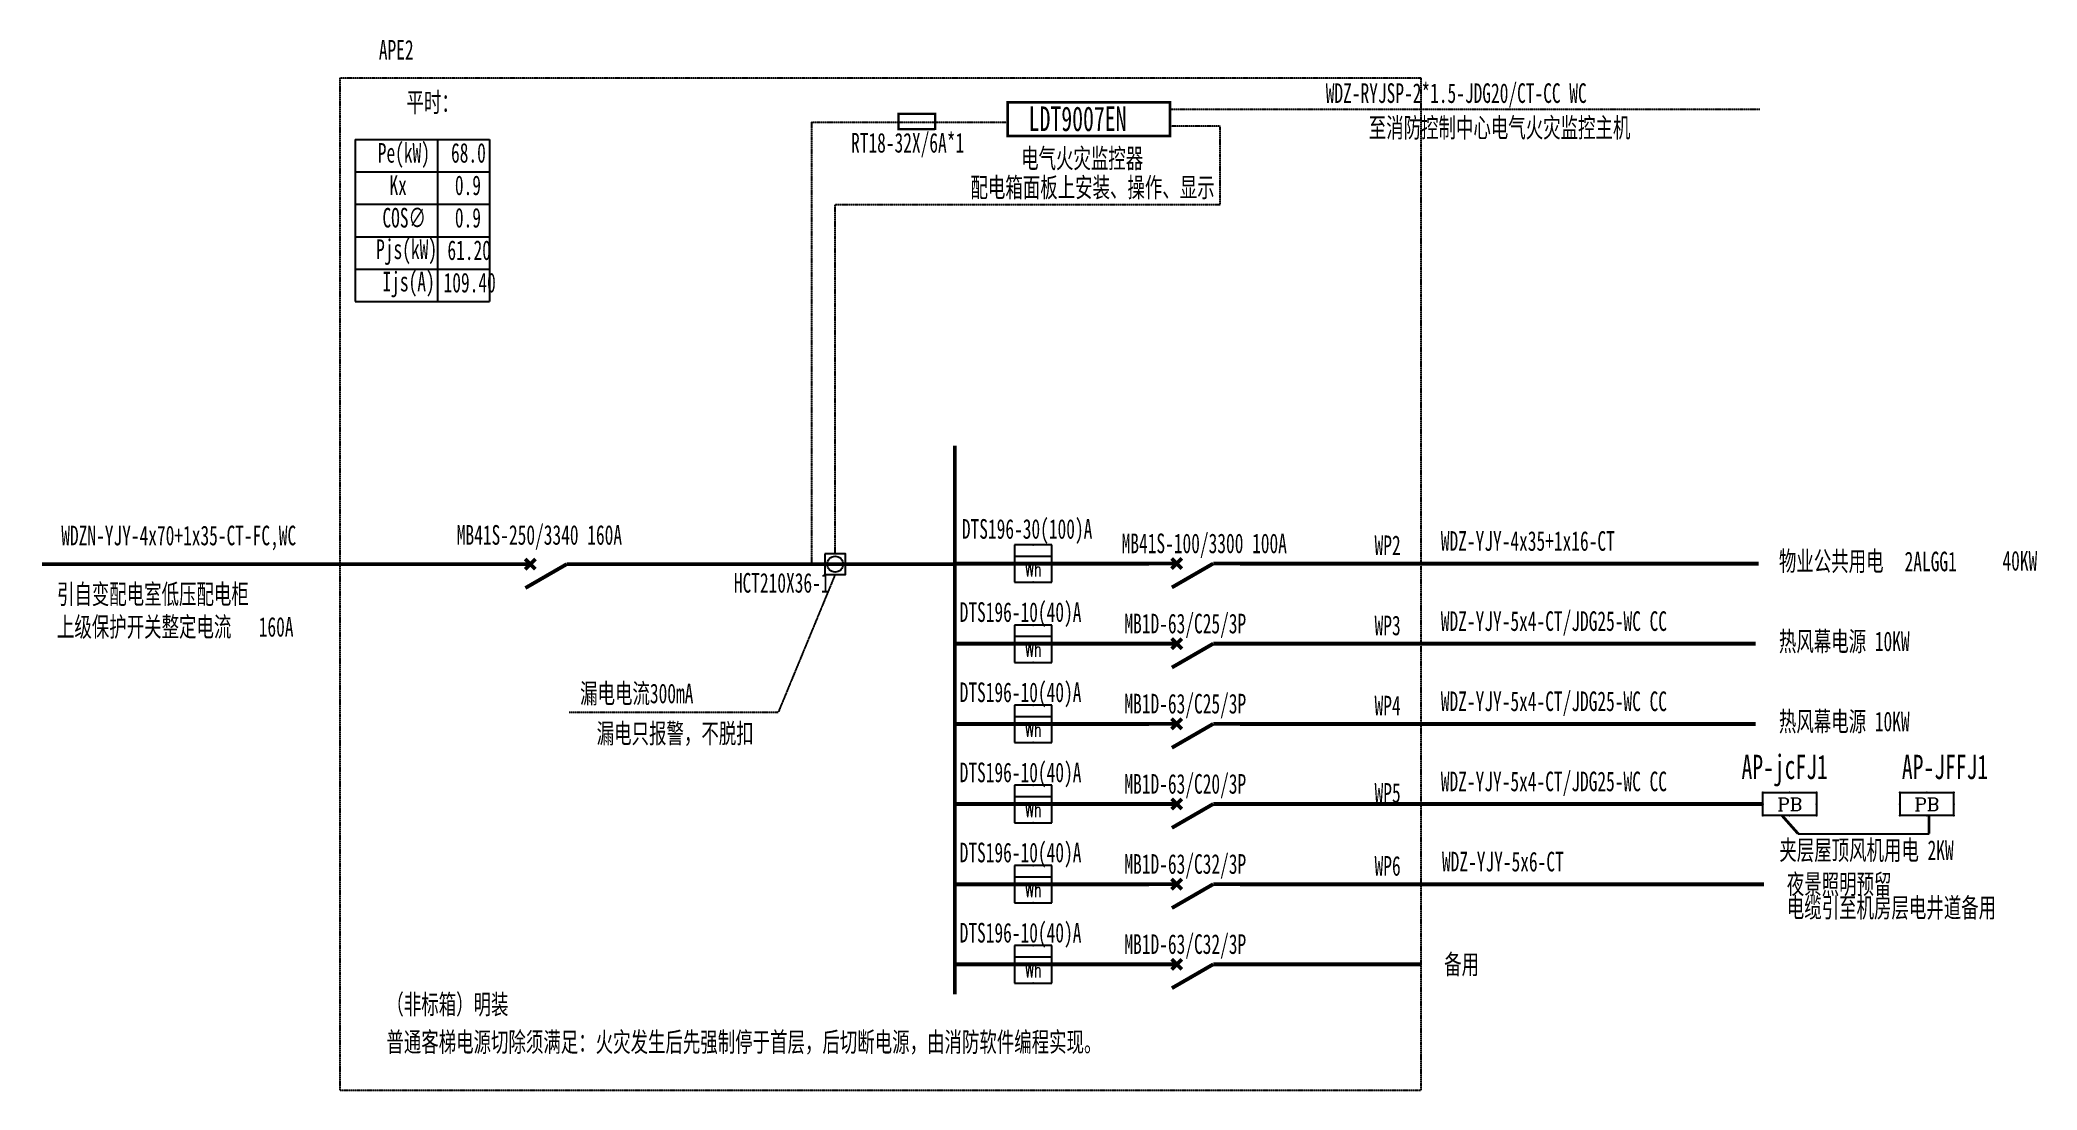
# Model space of a CAD drawing. Extents: x 973110 to 975547, y 84452 to 85734.
import ezdxf
from ezdxf.enums import TextEntityAlignment as Align

# ---------------------------------------------------------------- set-up
doc = ezdxf.new("R2010")
doc.units = 0
doc.header["$MEASUREMENT"] = 0
doc.linetypes.add('DASH', pattern=[0.35, 0.25, -0.1])
for name, color, linetype in [('E-TEXT-PLAN', 7, 'Continuous'), ('EQUIP-箱柜', 3, 'Continuous'), ('TEL_TEXT', 7, 'Continuous'), ('WIRE-照明', 1, 'Continuous')]:
    doc.layers.add(name, color=color, linetype=linetype)
doc.styles.add('_COMPLEX', font='complex_.ttf', dxfattribs={"width": 0.6, "bigfont": 'BY-CHN.SHX'})
doc.styles.add('_TCH_LABEL', font='COMPLEX', dxfattribs={"bigfont": 'GBCBIG'})
doc.styles.add('宋体', font='', dxfattribs={"width": 0.65})
doc.styles.get('宋体').set_extended_font_data('SimSun')

# ---------------------------------------------------------------- blocks, each defined once
blk = doc.blocks.new('$equip_U$00000451(DESKTOP-630LEBU)')
at = {"const_width": 0.06}
blk.add_lwpolyline([(-0.82, 0.7), (0.82, 0.7), (0.82, 0), (-0.82, 0)], close=True, dxfattribs=at)
for p in [(-0.82, 0.7), (0, 0.7), (0.82, 0.7), (-0.82, 0.35), (-0.82, 0), (0, 0), (0.82, 0.35), (0.82, 0)]:
    blk.add_point(p)
at = {"color": 7, "style": '_TCH_LABEL'}
blk.add_attdef('$TEXT$', text='', height=0.4, dxfattribs=at).set_placement((0.001, 0.34), align=Align.MIDDLE_CENTER)
at = {"color": 7, "style": '_TCH_LABEL', "flags": 1}
for tag in ['A', 'REMARK']:
    blk.add_attdef(tag, text='', height=0.000025, dxfattribs=at).set_placement((0, 0), align=Align.MIDDLE_CENTER)
blk = doc.blocks.new('$equip$00001333')
for p, q in [((-0.5, 0.5), (-0.5, -0.5)), ((0.5, 0.5), (-0.5, 0.5)), ((-0.5, 0.2), (0.5, 0.2)), ((0.5, -0.5), (0.5, 0.5)), ((-0.5, -0.5), (0.5, -0.5))]:
    blk.add_line(p, q)
for p in [(-0.5, 0), (0, 0.5), (0.5, 0), (0, -0.5)]:
    blk.add_point(p)
at = {"style": '_COMPLEX', "width": 0.6}
blk.add_text('Wh', height=0.4, dxfattribs=at).set_placement((0, -0.35), align=Align.CENTER)
at = {"flags": 9}
blk.add_attdef('A', (0, 0), '', height=0.00002, dxfattribs=at)
blk = doc.blocks.new('A$C724342C4')
at = {"layer": 'WIRE-照明', "color": 3, "linetype": 'Continuous', "const_width": 50}
for points in [[(0, 0), (-369, 0), (-369, 0)], [(68, -68), (-68, 68)], [(-68, -68), (68, 68)], [(483, 0), (-64, -316)], [(837, 0), (483, 0), (483, 0)]]:
    blk.add_lwpolyline(points, dxfattribs=at)
blk = doc.blocks.new('漏电探头')
at = {"layer": 'E-TEXT-PLAN', "color": 3}
blk.add_lwpolyline([(-188, 377), (-188, 0), (188, 0), (188, 377)], close=True, dxfattribs=at)
blk.add_circle((0, 188), 144, dxfattribs=at)

msp = doc.modelspace()

# ---------------------------------------------------------------- linework, layer by layer
at = {"color": 0, "linetype": 'DASH'}
for p, q in [((975208.9, 85649.6), (974489.1, 85649.6)), ((974051.8, 85634.1), (974051.8, 85094.4)), ((974051.8, 85634.1), (974290.8, 85634.1)), ((974550.3, 85629), (974489.1, 85629)), ((974550.3, 85533.3), (974550.3, 85629)), ((974080.6, 85533.3), (974550.3, 85533.3)), ((974080.6, 85107), (974080.6, 85533.3)), ((974080.6, 85081.8), (974011.2, 84913.7)), ((973756.2, 84913.7), (974011.2, 84913.7))]:
    msp.add_line(p, q, dxfattribs=at)
at = {"color": 0, "linetype": 'ByBlock'}
for p, q in [((973495.1, 85612.9), (973495.1, 85414.9)), ((973495.1, 85612.9), (973658.9, 85612.9)), ((973595.6, 85612.9), (973595.6, 85414.9)), ((973658.9, 85612.9), (973658.9, 85414.9)), ((973495.1, 85573.3), (973658.9, 85573.3)), ((973495.1, 85533.7), (973658.9, 85533.7)), ((973495.1, 85494.1), (973658.9, 85494.1)), ((973495.1, 85454.5), (973658.9, 85454.5)), ((973495.1, 85414.9), (973658.9, 85414.9))]:
    msp.add_line(p, q, dxfattribs=at)
msp.add_line((975255.5, 84765.3), (975415.1, 84765.3))
at = {"color": 0, "linetype": 'DASH'}
msp.add_lwpolyline([(973476.2, 84452.4), (974795.7, 84452.4), (974795.7, 85687.5), (973476.2, 85687.5)], close=True, dxfattribs=at)
at = {"color": 0, "linetype": 'Continuous'}
for points, const_width in [([(974202.6, 85624.2), (974202.6, 85644), (974157.9, 85644), (974157.9, 85625.4), (974202.6, 85625.4)], 2.81), ([(974291.2, 85615.5), (974291.2, 85658.1), (974489.1, 85658.1), (974489.1, 85617), (974290.5, 85617)], 3.21)]:
    msp.add_lwpolyline(points, dxfattribs=dict(at, const_width=const_width))
at = {"color": 0}
for points, const_width in [([(974226.5, 85239.2), (974226.5, 84569.2)], 4.41), ([(973674.6, 85094.4), (973112.9, 85094.4)], 4.8), ([(973785.7, 85094.4), (974226.5, 85094.4)], 4.8), ([(974463.3, 85095.1), (974226.5, 85095.1)], 4.8), ([(975207.1, 85095.1), (974574.4, 85095.1)], 4.8), ([(974463.3, 84997.3), (974226.5, 84997.3)], 4.8), ([(975203.6, 84997.3), (974574.4, 84997.3)], 4.8), ([(974463.3, 84899.4), (974226.5, 84899.4)], 4.8), ([(975203.6, 84899.4), (974574.4, 84899.4)], 4.8), ([(974463.3, 84801.6), (974226.5, 84801.6)], 4.8), ([(975212.3, 84801.6), (974574.4, 84801.6)], 4.8), ([(974463.3, 84703.7), (974226.5, 84703.7)], 4.8), ([(975213.8, 84703.7), (974574.4, 84703.7)], 4.8), ([(974463.3, 84605.9), (974226.5, 84605.9)], 4.8), ([(974795.7, 84605.9), (974574.4, 84605.9)], 4.8)]:
    msp.add_lwpolyline(points, dxfattribs=dict(at, const_width=const_width))
at = {"layer": 'WIRE-照明', "linetype": 'Continuous', "const_width": 3.5}
for points in [[(975235.7, 84787.6), (975255.5, 84765.3)], [(975415.1, 84765.3), (975415.1, 84787.6)]]:
    msp.add_lwpolyline(points, dxfattribs=at)

# ---------------------------------------------------------------- block references
at = {"color": 0}
for name, p, xscale, yscale, zscale in [('漏电探头', (974080.6, 85081.8), 0.06686666746377945, 0.06686666746377945, 0.06686666746377945), ('$equip$00001333', (974322.1, 85095.1), 45.6, 45.6, 45.6), ('A$C724342C4', (973708.6, 85094.4), 0.09216000000000002, 0.09216000000000002, 0.09216000000000002), ('A$C724342C4', (974497.3, 85095.1), 0.09216000000000002, 0.09216000000000002, 0.09216000000000002), ('$equip$00001333', (974322.1, 84997.3), 45.6, 45.6, 45.6), ('A$C724342C4', (974497.3, 84997.3), 0.09216000000000002, 0.09216000000000002, 0.09216000000000002), ('$equip$00001333', (974322.1, 84899.4), 45.6, 45.6, 45.6), ('A$C724342C4', (974497.3, 84899.4), 0.09216000000000002, 0.09216000000000002, 0.09216000000000002), ('$equip$00001333', (974322.1, 84801.6), 45.6, 45.6, 45.6), ('A$C724342C4', (974497.3, 84801.6), 0.09216000000000002, 0.09216000000000002, 0.09216000000000002), ('$equip$00001333', (974322.1, 84703.7), 45.6, 45.6, 45.6), ('A$C724342C4', (974497.3, 84703.7), 0.09216000000000002, 0.09216000000000002, 0.09216000000000002), ('$equip$00001333', (974322.1, 84605.9), 45.6, 45.6, 45.6), ('A$C724342C4', (974497.3, 84605.9), 0.09216000000000002, 0.09216000000000002, 0.09216000000000002)]:
    msp.add_blockref(name, p, dxfattribs=dict(at, xscale=xscale, yscale=yscale, zscale=zscale))
at = {"layer": 'EQUIP-箱柜', "xscale": 40, "yscale": 40, "zscale": 40}
for p in [(975245.1, 84787.6), (975412.4, 84787.6)]:
    msp.add_blockref('$equip_U$00000451(DESKTOP-630LEBU)', p, dxfattribs=at).add_auto_attribs({'$TEXT$': 'PB'})

# ---------------------------------------------------------------- texts
at = {"color": 0, "style": '宋体', "width": 0.65}
for s, p in [('APE2', (973523.9, 85710.3)), ('平时：', (973557.6, 85646.2)), ('WDZ-RYJSP-2*1.5-JDG20/CT-CC WC', (974679.1, 85657.4)), ('至消防控制中心电气火灾监控主机', (974731.6, 85615.3)), ('Pe(kW)', (973522.6, 85584.5)), ('68.0', (973612, 85584.5)), ('电气火灾监控器', (974307.5, 85577.8)), ('Kx', (973536.9, 85544.9)), ('0.9', (973616.7, 85544.9)), ('配电箱面板上安装、操作、显示', (974245.7, 85542.3)), ('COS∅', (973528.3, 85505.3)), ('0.9', (973616.7, 85505.3)), ('Pjs(kW)', (973520.6, 85466.9)), ('61.20', (973607.6, 85465.7)), ('Ijs(A)', (973528.4, 85427.3)), ('109.40', (973602.9, 85426.1)), ('WDZN-YJY-4x70+1x35-CT-FC,WC', (973136.5, 85117.4)), ('WDZ-YJY-4x35+1x16-CT', (974819.5, 85110.7)), ('WP2', (974738.7, 85105.4)), ('物业公共用电', (975232, 85086.1)), ('2ALGG1', (975385.3, 85085.7)), ('40KW', (975504.7, 85086.6)), ('引自变配电室低压配电柜', (973131.2, 85045.8)), ('上级保护开关整定电流', (973131.2, 85005.9)), ('WDZ-YJY-5x4-CT/JDG25-WC CC', (974819.5, 85012.9)), ('160A', (973377.4, 85005.9)), ('WP3', (974738.7, 85007.6)), ('热风幕电源 10KW', (975232, 84988.2)), ('漏电电流300mA', (973769.5, 84924.6)), ('WDZ-YJY-5x4-CT/JDG25-WC CC', (974819.5, 84915)), ('WP4', (974738.7, 84909.7)), ('热风幕电源 10KW', (975232, 84890.4)), ('漏电只报警，不脱扣', (973789.7, 84875.8)), ('WDZ-YJY-5x4-CT/JDG25-WC CC', (974819.5, 84817.2)), ('WP5', (974738.7, 84803.2)), ('WDZ-YJY-5x6-CT', (974820.9, 84719.3)), ('夹层屋顶风机用电 2KW', (975232.5, 84733.3)), ('WP6', (974738.7, 84714.1)), ('夜景照明预留', (975241.6, 84691.8)), ('电缆引至机房层电井道备用', (975241.6, 84663.1)), ('备用', (974823.6, 84593.9)), ('（非标箱）明装', (973533.1, 84545.1)), ('普通客梯电源切除须满足：火灾发生后先强制停于首层，后切断电源，由消防软件编程实现。', (973533.1, 84499.1))]:
    msp.add_text(s, height=24, dxfattribs=at).set_placement(p)
at = {"color": 1, "style": '宋体', "width": 0.65}
for s, height, p in [('LDT9007EN', 30, (974316.7, 85623.1)), ('HCT210X36-1', 24, (973957, 85059.6)), ('MB1D-63/C32/3P', 24, (974433.5, 84716.4)), ('MB1D-63/C32/3P', 24, (974433.5, 84618.6))]:
    msp.add_text(s, height=height, dxfattribs=at).set_placement(p)
at = {"color": 3, "style": '宋体', "width": 0.65}
msp.add_text('RT18-32X/6A*1', height=24, dxfattribs=at).set_placement((974100, 85596.8))
at = {"color": 221, "style": '宋体', "width": 0.65}
msp.add_text('MB41S-250/3340 160A', height=24, dxfattribs=at).set_placement((973619, 85118.1))
at = {"color": 190, "style": '宋体', "width": 0.65}
msp.add_text('DTS196-30(100)A', height=24, dxfattribs=at).set_placement((974235.2, 85125.4))
at = {"color": 6, "style": '宋体', "width": 0.65}
msp.add_text('MB41S-100/3300 100A', height=24, dxfattribs=at).set_placement((974430.1, 85107.8))
at = {"color": 30, "style": '宋体', "width": 0.65}
for p in [(974232.5, 85023.9), (974232.5, 84926), (974232.5, 84828.2), (974232.5, 84730.4), (974232.5, 84632.5)]:
    msp.add_text('DTS196-10(40)A', height=24, dxfattribs=at).set_placement(p)
at = {"color": 4, "style": '宋体', "width": 0.65}
for p in [(974433.5, 85009.9), (974433.5, 84912.1)]:
    msp.add_text('MB1D-63/C25/3P', height=24, dxfattribs=at).set_placement(p)
at = {"color": 222, "style": '宋体', "width": 0.65}
msp.add_text('MB1D-63/C20/3P', height=24, dxfattribs=at).set_placement((974433.5, 84814.2))
at = {"layer": 'TEL_TEXT', "style": '宋体', "width": 0.65}
for s, p in [('AP-jcFJ1', (975186.4, 84832)), ('AP-JFFJ1', (975382, 84832))]:
    msp.add_text(s, height=29.75, dxfattribs=at).set_placement(p)

doc.saveas('drawing.dxf')
